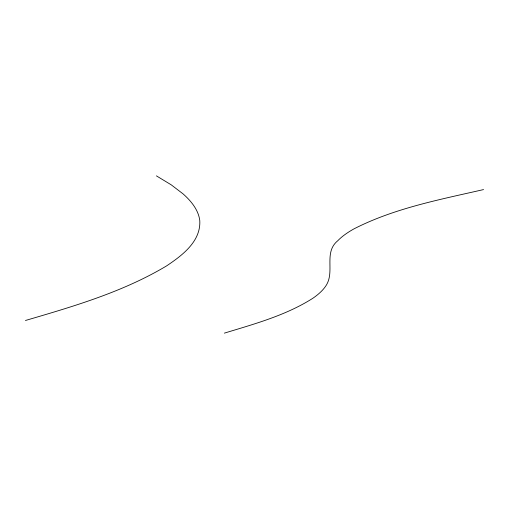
<?xml version="1.0" encoding="UTF-8"?>
<svg xmlns="http://www.w3.org/2000/svg" width="509" height="509" viewBox="0 0 509 509"><rect width="100%" height="100%" fill="white"/><g stroke="black" fill="none" stroke-linecap="round" stroke-linejoin="round"><path stroke-width="0.76" d="M224.374 333.134C254.608 323.915 285.829 315.427 312.761 298.331A454.626 89.081 1 0 0 326.81 284.315C334.515 270.521 323.724 252.133 337.83 240.687A438.682 85.957 1 0 1 354.067 228.821C394.488 208.187 439.674 199.623 483.55 189.583M25.45 320.485C73.805 306.323 122.987 291.956 166.532 265.927C182.012 255.575 200.896 241.578 199.789 220.76A680.603 133.364 1 0 0 182.947 193.789L171.209 184.824L156.403 175.866"/></g></svg>
